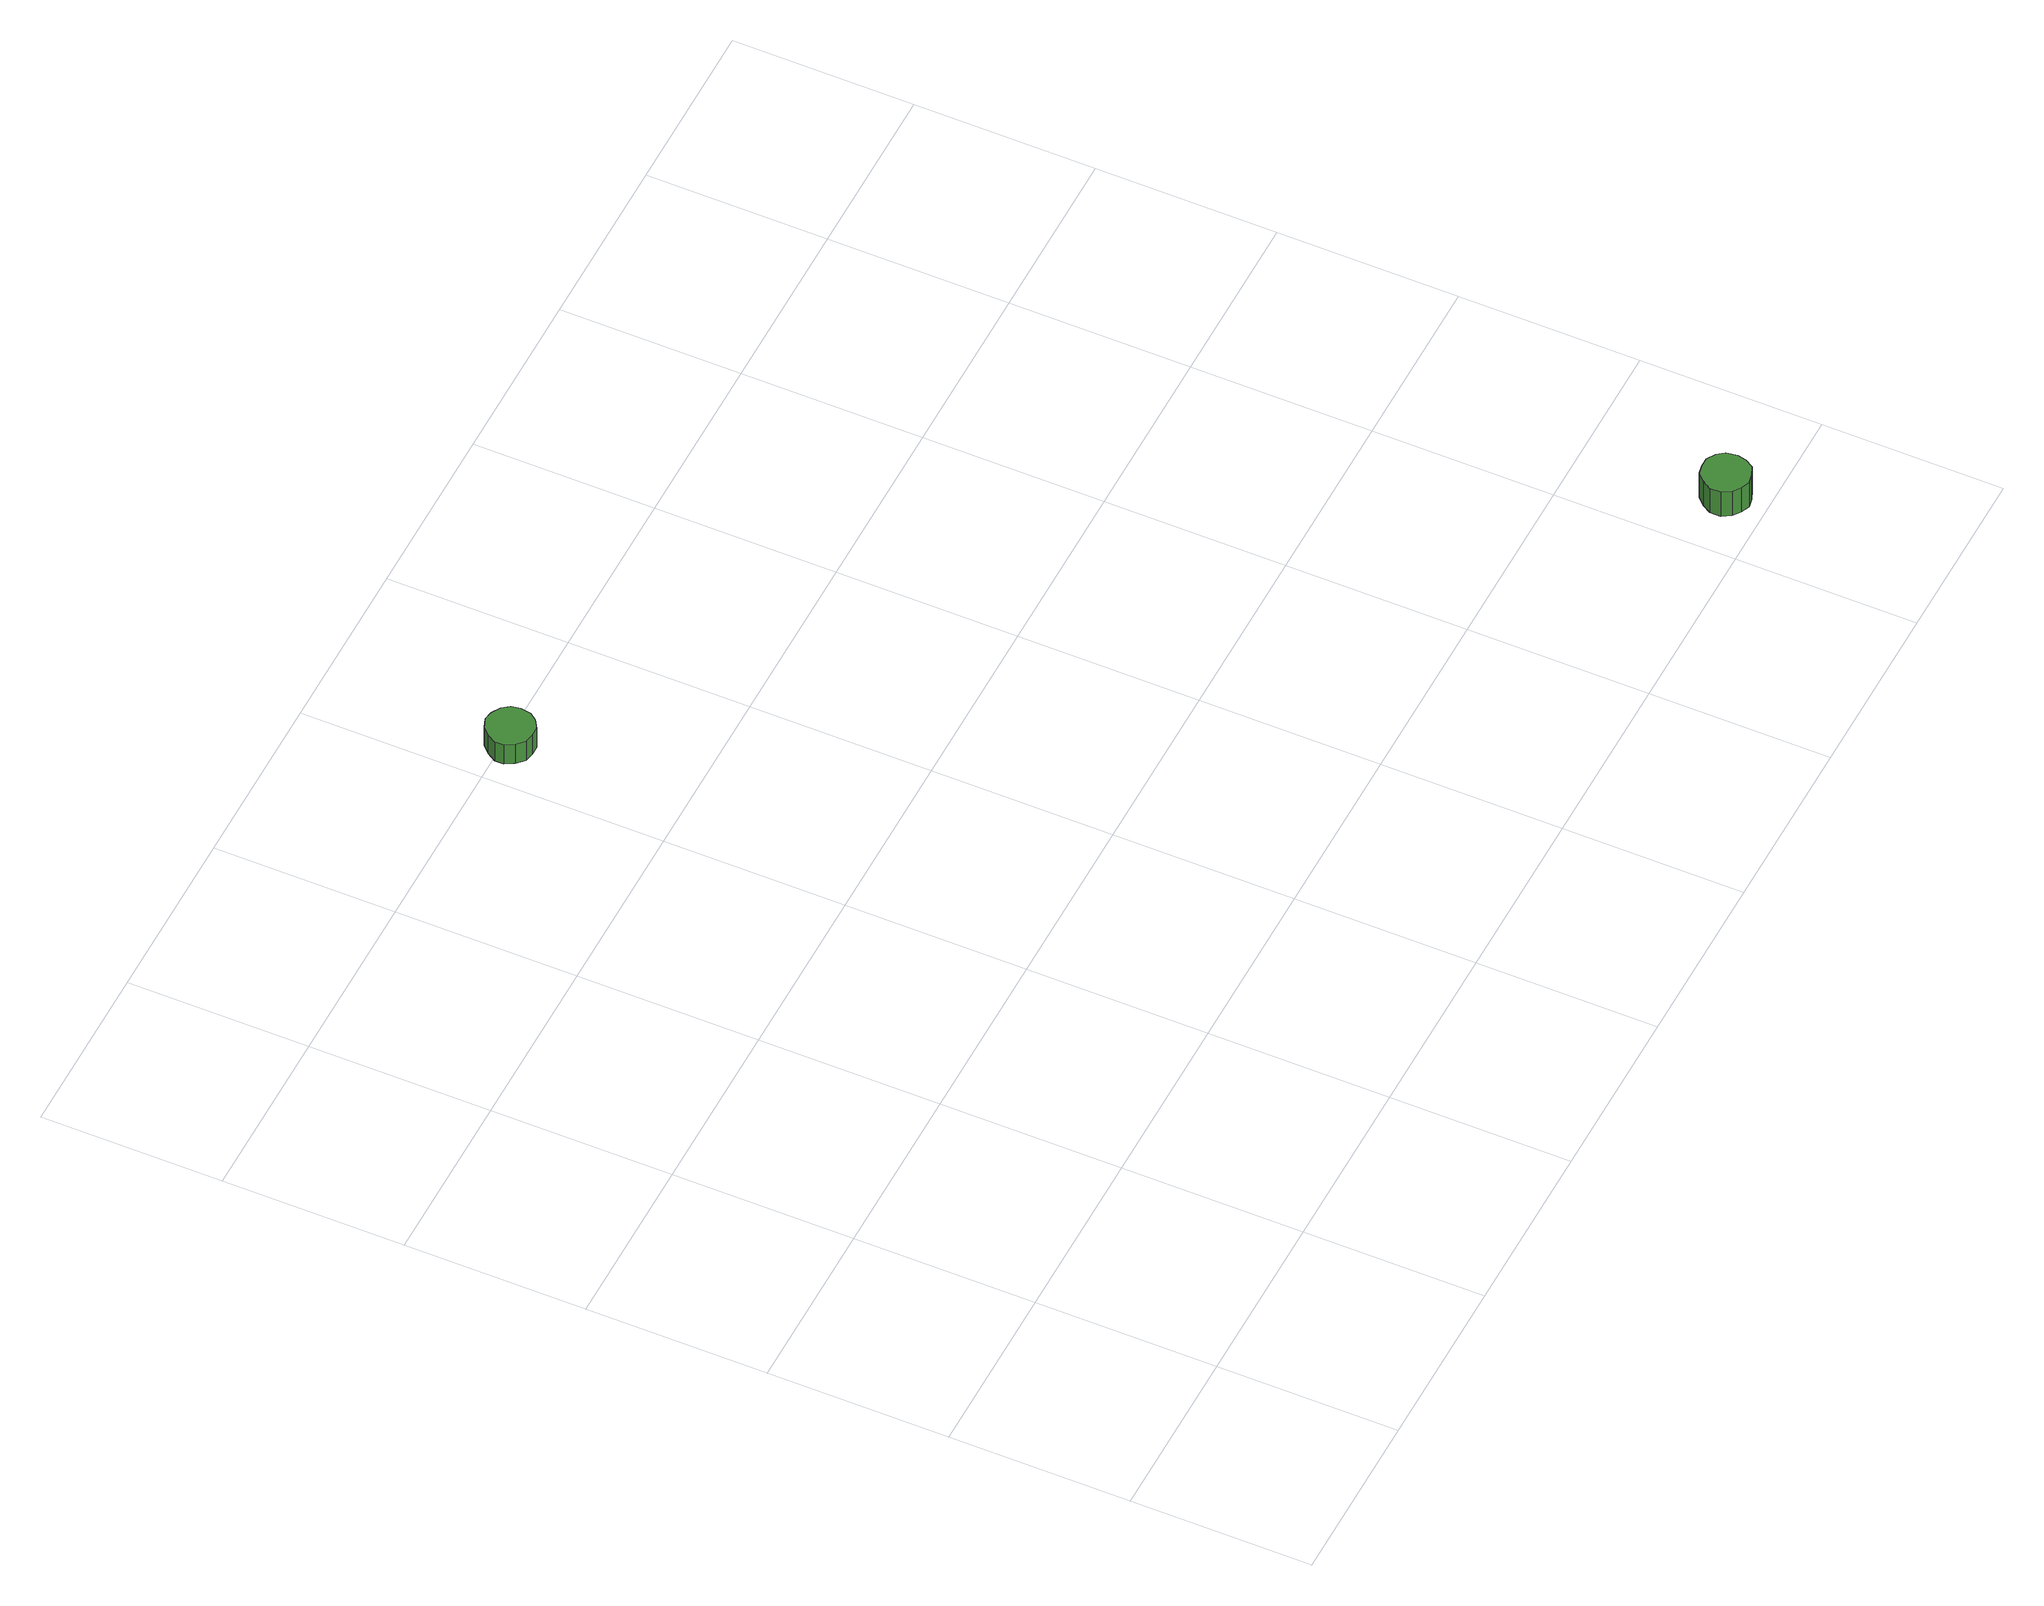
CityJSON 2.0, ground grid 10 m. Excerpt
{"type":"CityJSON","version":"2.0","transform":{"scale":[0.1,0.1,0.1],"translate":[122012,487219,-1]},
"CityObjects":{
"tree1":{"type":"SolitaryVegetationObject","attributes":{"function":"something"}},
"tree2":{"type":"SolitaryVegetationObject","attributes":{"function":"something"},"geometry":[{"type":"MultiSurface","lod":"1","boundaries":[[[0,1,2,3,4,5,6,7,8,9,10,11,12,13,14]],[[15,16,17,18,19,20,21,22,23,24,25,26,27,28,29]],[[0,29,28,1]],[[1,28,27,2]],[[2,27,26,3]],[[3,26,25,4]],[[4,25,24,5]],[[5,24,23,6]],[[6,23,22,7]],[[7,22,21,8]],[[8,21,20,9]],[[9,20,19,10]],[[10,19,18,11]],[[11,18,17,12]],[[12,17,16,13]],[[13,16,15,14]],[[14,15,29,0]]]}]},
"tree3":{"type":"SolitaryVegetationObject","attributes":{"function":"something"},"geometry":[{"type":"MultiSurface","lod":"1","boundaries":[[[30,31,32,33,34,35,36,37,38,39,40,41,42,43,44]],[[45,46,47,48,49,50,51,52,53,54,55,56,57,58,59]],[[30,59,58,31]],[[31,58,57,32]],[[32,57,56,33]],[[33,56,55,34]],[[34,55,54,35]],[[35,54,53,36]],[[36,53,52,37]],[[37,52,51,38]],[[38,51,50,39]],[[39,50,49,40]],[[40,49,48,41]],[[41,48,47,42]],[[42,47,46,43]],[[43,46,45,44]],[[44,45,59,30]]]}]},
"tree4":{"type":"SolitaryVegetationObject","attributes":{"function":"something"}},
"tree5":{"type":"SolitaryVegetationObject","attributes":{"function":"something"}},
"tree6":{"type":"SolitaryVegetationObject","attributes":{"function":"something"}}
},
"vertices":[
[239,497,21],[238,502,21],[235,506,21],[230,509,21],[225,510,21],[220,508,21],[216,504,21],[213,499,21],[213,494,21],[216,489,21],[220,485,21],[225,484,21],[230,484,21],[235,487,21],[238,491,21],[238,491,7],[235,487,7],[230,484,7],[225,484,7],[220,485,7],[216,489,7],[213,494,7],[213,499,7],[216,504,7],[220,508,7],[225,510,7],[230,509,7],[235,506,7],[238,502,7],[239,497,7],
[649,22,25],[648,28,25],[645,32,25],[640,35,25],[635,35,25],[630,34,25],[626,30,25],[623,25,25],[623,19,25],[626,14,25],[630,11,25],[635,9,25],[640,10,25],[645,12,25],[648,17,25],[648,17,7],[645,12,7],[640,10,7],[635,9,7],[630,11,7],[626,14,7],[623,19,7],[623,25,7],[626,30,7],[630,34,7],[635,35,7],[640,35,7],[645,32,7],[648,28,7],[649,22,7]
]}
